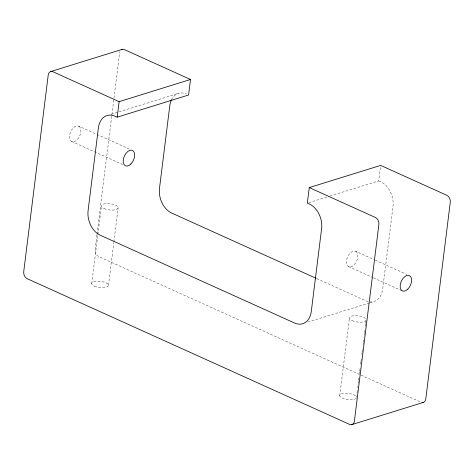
<?xml version="1.0" encoding="UTF-8"?>
<svg xmlns="http://www.w3.org/2000/svg" width="474" height="474" viewBox="0 0 474 474"><rect width="100%" height="100%" fill="white"/><g stroke="black" fill="none" stroke-linecap="round" stroke-linejoin="round"><path stroke-width="0.36" stroke-dasharray="2.37 1.78" d="M96.945 234.82L95.114 249.49A5.623 4.017 72.7 0 0 98.604 256.529L360.305 374.792M97.034 234.085L119.602 52.892A5.623 4.017 72.7 0 1 119.91 51.619M91.743 283.689L97.757 235.371M97.851 234.642L101.406 206.089M108.481 285.176L113.766 242.718M113.861 241.983L118.145 207.576M339.745 395.766L349.409 318.161M329.951 196.076L378.726 180.92L380.48 166.812M356.484 397.248L356.667 395.784M357.029 392.857L357.301 390.659M357.669 387.732L357.852 386.269M358.214 383.342L358.492 381.143M358.581 380.415L359.037 376.753M359.399 373.82L359.677 371.628M359.766 370.893L360.222 367.231M360.59 364.305L360.862 362.106M360.951 361.378L361.407 357.716M361.863 354.054L362.047 352.591M362.136 351.862L362.592 348.2M363.048 344.539L363.232 343.075M363.321 342.341L363.777 338.685M364.233 335.023L364.417 333.56M364.506 332.825L364.962 329.163M365.33 326.236L365.602 324.038M365.691 323.309L366.147 319.648M111.123 114.305L178.976 93.218M308.746 202.665L329.246 196.295M307.762 322.113L369.258 303.005M369.963 302.785L373.5 301.689M378.726 180.92L380.782 181.856A19.683 14.06 72.7 0 1 392.993 206.498L382.684 289.276A19.683 14.06 72.7 0 1 370.413 301.974M78.862 126.232A8.437 4.983 -65.7 0 1 77.191 139.676A8.437 4.983 -65.7 0 1 69.571 135.582A8.437 4.983 -65.7 0 1 78.862 126.232L96.329 134.124M96.998 134.426L129.912 149.304M355.802 251.38A8.437 4.983 -65.7 0 1 354.125 264.824A8.437 4.983 -65.7 0 1 346.512 260.73A8.437 4.983 -65.7 0 1 355.802 251.38L374.608 259.882M375.278 260.185L406.846 274.452M71.556 141.424L122.6 164.496M348.491 266.578L372.671 277.503M373.34 277.805L401.555 290.556M316.721 278.594L365.964 300.848A19.683 14.06 72.7 0 0 369.785 301.92M360.981 375.1L421.007 402.225M356.3 398.059A8.437 3.158 7.1 0 1 343.638 398.717A8.437 3.158 7.1 0 1 342.986 393.444A8.437 3.158 7.1 0 1 356.093 396.394M171.434 99.836A19.683 14.06 72.7 0 1 186.513 94.065M352.146 320.655A8.437 3.158 7.1 0 0 365.969 320.454A8.437 3.158 7.1 0 0 355.227 315.601A8.437 3.158 7.1 0 0 352.146 320.655M94.474 286.183A8.437 3.158 7.1 0 0 108.297 285.988A8.437 3.158 7.1 0 0 97.561 281.129A8.437 3.158 7.1 0 0 94.474 286.183M104.138 208.584A8.437 3.158 7.1 0 0 117.961 208.382A8.437 3.158 7.1 0 0 107.225 203.53A8.437 3.158 7.1 0 0 104.138 208.584"/><path stroke-width="0.71" d="M117.191 117.179L119.128 101.661L190.512 79.478L188.581 94.996L117.191 117.179L115.123 116.248A19.683 14.06 72.7 0 0 98.402 127.814L88.093 210.592A19.683 14.06 72.7 0 0 100.304 235.24L294.573 323.031A19.683 14.06 72.7 0 0 311.294 311.459L321.609 228.681A19.683 14.06 72.7 0 0 309.398 204.039L307.336 203.103L309.267 187.586L380.658 165.402L446.786 195.282A5.623 4.017 72.7 0 1 450.276 202.327L425.788 398.918A5.623 4.017 72.7 0 1 422.103 402.533M50.837 71.533L122.227 49.349M351.773 424.651L423.164 402.467M190.512 79.478L124.378 49.592A5.623 4.017 72.7 0 0 121.267 49.782M119.128 101.661L52.993 71.775A5.623 4.017 72.7 0 0 48.212 75.082L23.724 271.673A5.623 4.017 72.7 0 0 27.214 278.718L349.622 424.408A5.623 4.017 72.7 0 0 354.398 421.108L378.886 224.51A5.623 4.017 72.7 0 0 375.396 217.471L309.267 187.586M316.045 278.285L171.695 213.057A19.683 14.06 72.7 0 1 159.483 188.409L169.793 105.631A19.683 14.06 72.7 0 1 171.434 99.836M130.925 163.957A8.437 4.983 -65.7 0 0 132.596 150.519A8.437 4.983 -65.7 0 0 123.305 159.862A8.437 4.983 -65.7 0 0 130.925 163.957M407.859 289.104A8.437 4.983 -65.7 0 0 409.536 275.667A8.437 4.983 -65.7 0 0 400.246 285.01A8.437 4.983 -65.7 0 0 407.859 289.104"/></g></svg>
